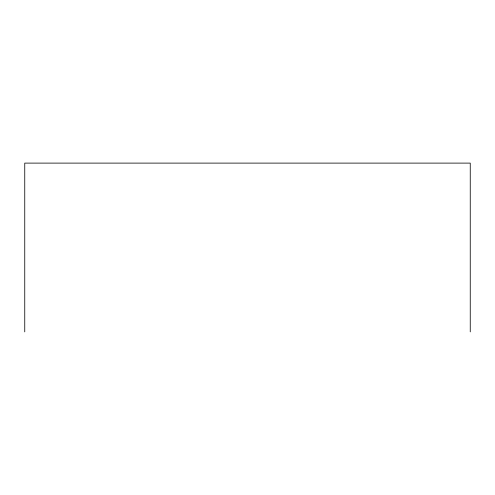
<?xml version="1.0" encoding="UTF-8"?>
<svg xmlns="http://www.w3.org/2000/svg" width="495" height="495" viewBox="0 0 495 495"><rect width="100%" height="100%" fill="white"/><g stroke="black" fill="none" stroke-linecap="round" stroke-linejoin="round"><path stroke-width="0.74" d="M470.25 331.891L470.25 163.109L24.75 163.109L24.75 331.891"/></g></svg>
